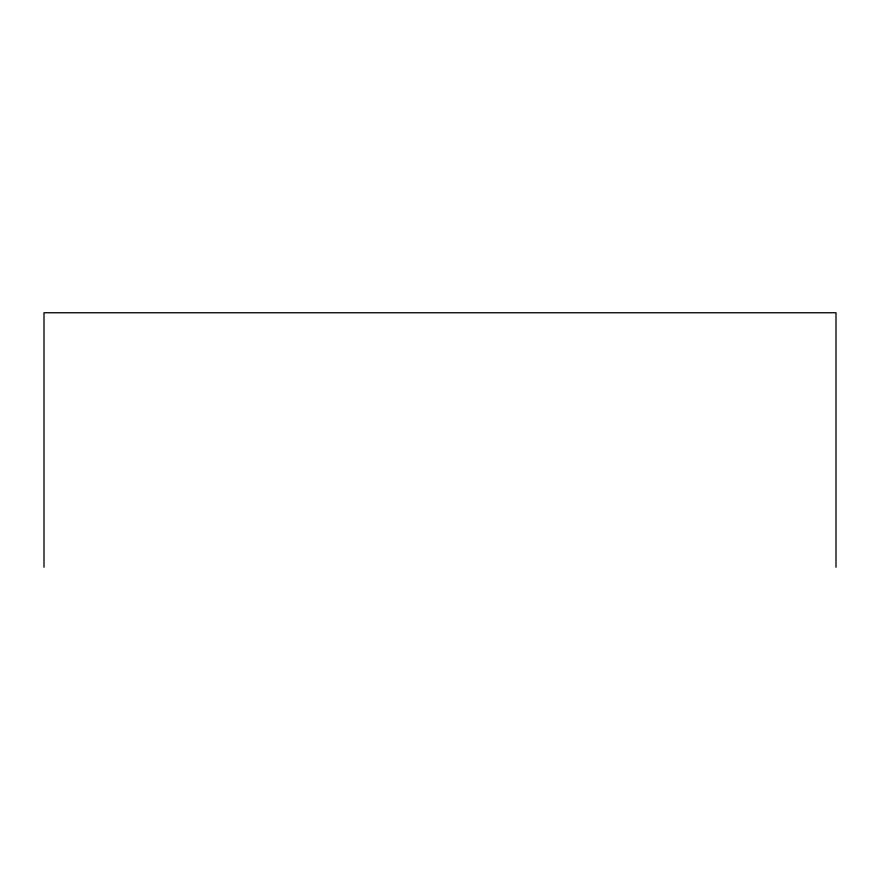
<?xml version="1.0" encoding="UTF-8"?>
<svg xmlns="http://www.w3.org/2000/svg" width="880" height="880" viewBox="0 0 880 880"><rect width="100%" height="100%" fill="white"/><g stroke="black" fill="none" stroke-linecap="round" stroke-linejoin="round"><path stroke-width="1.32" d="M836 567.248L836 312.752L44 312.752L44 567.248"/></g></svg>
